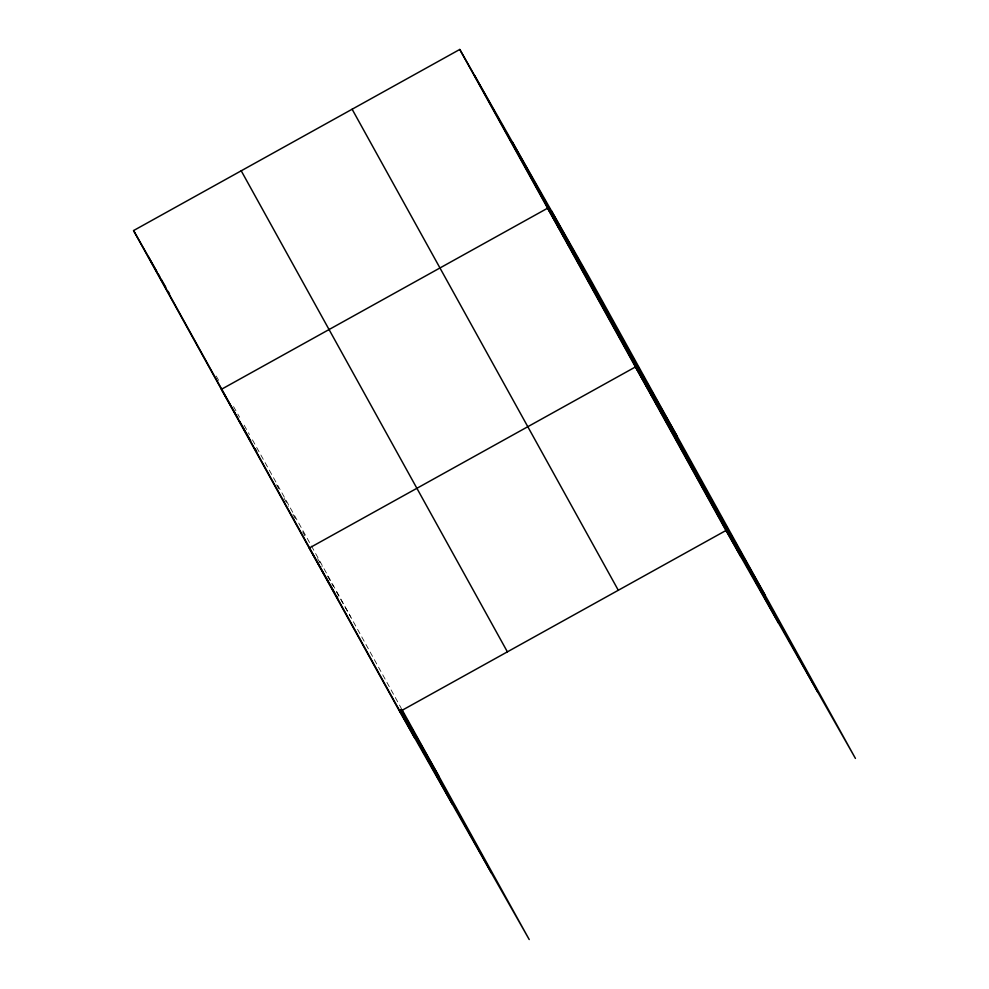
<?xml version="1.0" encoding="UTF-8"?>
<svg xmlns="http://www.w3.org/2000/svg" width="989" height="989" viewBox="0 0 989 989"><rect width="100%" height="100%" fill="white"/><g stroke="black" fill="none" stroke-linecap="round" stroke-linejoin="round"><path stroke-width="0.74" stroke-dasharray="4.95 3.71" d="M216.208 376.055L219.212 381.334M233.528 406.553L239.585 417.21M244.122 425.196L249.426 434.53M252.455 439.858L310.694 544.605M317.58 558.637L322.13 566.623M327.421 575.957L333.478 586.613M336.507 591.941L350.885 617.247M311.436 545.953L401.509 708.73M276.574 484.721L278.799 488.751M284.016 498.172L288.479 506.244M292.942 514.317L295.921 519.695M302.622 531.798L304.859 535.84"/><path stroke-width="1.48" d="M402.251 710.077L529.226 939.55L399.741 711.61L133.564 230.573L459.774 49.45L589.259 277.39L855.436 758.427L725.951 530.5L459.774 49.45M399.741 711.61L725.951 530.5M677.094 436.124L547.609 208.197L221.4 389.32L237.731 418.063M764.942 594.871L635.457 366.944L309.236 548.067L334.653 592.794M133.564 230.573L156.707 271.307M158.215 273.965L159.736 276.636M161.244 279.294L165.781 287.292M168.056 291.285L169.564 293.956M239.239 420.721L250.6 440.711M255.137 448.697L256.646 451.367M336.161 595.452L337.669 598.122M438.72 775.994L400.879 709.385L491.385 872.941M551.417 210.768L817.594 691.818M512.438 142.144L778.603 623.181M474.596 75.523L740.761 556.572M352.121 109.223L618.298 590.26M241.217 170.8L507.394 651.85M400.78 711.042L452.393 804.304M148.375 256.646L414.552 737.695"/></g></svg>
